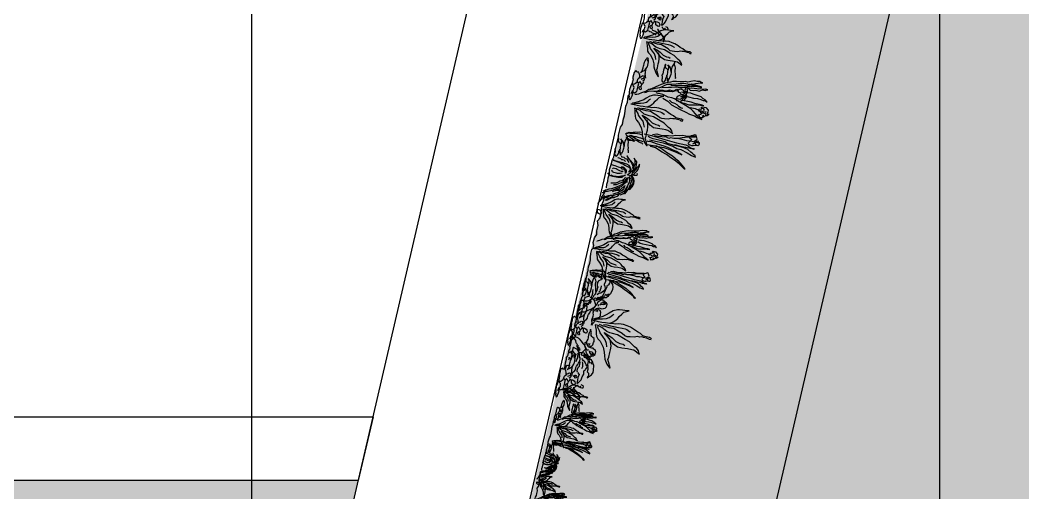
# Model space of a CAD drawing. Header units: metres. Extents: x 97 to 197, y 104 to 205.
# Drawn here: x 186.001 to 188.362, y 112.138 to 113.252 of the extents above; entities that cross this region are included whole.
import ezdxf

# ---------------------------------------------------------------- set-up
doc = ezdxf.new("R2010")
doc.units = ezdxf.units.M
doc.linetypes.add('ACAD_ISO10W100', pattern=[18, 12, -3, 0, -3])
for name, color, linetype in [('1-ALV_CORTE', 5, 'Continuous'), ('16-EIXOS', 253, 'ACAD_ISO10W100'), ('18-HATCH', 1, 'Continuous'), ('6-VEGETAÇÃO', 104, 'Continuous'), ('7-PISO_INF', 253, 'Continuous')]:
    doc.layers.add(name, color=color, linetype=linetype)

# ---------------------------------------------------------------- blocks, each defined once
blk = doc.blocks.new('A$C20B154FB')
at = {"layer": '6-VEGETAÇÃO', "color": 72}
for points in [[(994, 1061), (992, 1041), (999, 1023), (999, 999), (1002, 960), (1002, 935), (994, 911), (994, 880), (976, 841), (968, 790), (963, 751), (966, 720), (989, 678), (1005, 621), (1028, 559), (1023, 497), (1025, 445), (1025, 417), (1033, 391), (1036, 367)], [(1005, 1064), (1020, 1035), (1018, 991), (1018, 971), (1020, 947), (1041, 911), (1054, 865), (1069, 826), (1093, 766), (1098, 720), (1106, 670), (1098, 608), (1088, 569), (1085, 520), (1077, 492), (1075, 440), (1069, 391), (1067, 349), (1067, 303), (1067, 277), (1067, 251)], [(3504, 457), (3504, 560), (3504, 638), (3490, 768), (3476, 825), (3474, 880), (3452, 968), (3431, 1030), (3419, 1087), (3438, 1080), (3447, 1056), (3462, 1034), (3471, 1015), (3495, 968), (3502, 913), (3507, 837), (3507, 792), (3507, 742), (3507, 707), (3514, 681), (3523, 659), (3526, 593), (3528, 541), (3528, 500), (3531, 476), (3535, 453), (3540, 441), (3545, 429)], [(3564, 372), (3564, 470), (3559, 560), (3554, 650), (3550, 712), (3547, 807), (3545, 930), (3538, 968), (3523, 997), (3523, 1035), (3514, 1047), (3512, 1035), (3512, 978), (3514, 935), (3512, 890), (3512, 847), (3512, 807), (3509, 783)], [(3566, 954), (3557, 980), (3557, 1002), (3559, 1023), (3571, 1049), (3573, 1070), (3573, 1082), (3585, 1094), (3595, 1097), (3614, 1087), (3628, 1075), (3619, 1059), (3611, 1044), (3588, 1042), (3576, 1054)], [(3581, 1016), (3597, 1037), (3623, 1032), (3635, 1040), (3640, 1054), (3654, 1056), (3668, 1047), (3697, 1030), (3699, 1013), (3683, 992), (3676, 971), (3664, 956), (3647, 956), (3638, 968), (3633, 983), (3621, 983), (3611, 975), (3590, 964), (3569, 949)], [(3581, 479), (3600, 531), (3597, 588), (3602, 633), (3614, 683), (3621, 733), (3640, 771), (3645, 828), (3659, 859), (3659, 904), (3664, 942), (3671, 977), (3683, 1023), (3680, 1037)], [(3607, 1101), (3607, 1072), (3607, 1042), (3607, 1015), (3607, 975), (3600, 932), (3604, 866), (3602, 844), (3600, 823)], [(4068, 505), (4043, 574), (4010, 633), (3976, 754), (3956, 833), (3942, 886), (3936, 954), (3924, 994), (3913, 1055), (3929, 1013), (3947, 981), (3963, 961), (3992, 921), (4012, 887), (4023, 862), (4041, 811), (4066, 728), (4079, 690), (4091, 654), (4097, 615), (4095, 566), (4113, 494), (4113, 456), (4113, 431), (4115, 404)], [(3972, 1096), (3956, 1076), (3940, 1065), (3933, 1054), (3927, 1031), (3927, 1011), (3940, 1022), (3956, 1011), (3958, 998)], [(3956, 1049), (3972, 1067)], [(3960, 993), (3974, 1027), (3981, 1038), (3990, 1034), (4008, 1011), (4008, 993), (4030, 989), (4037, 991), (4039, 1009), (4046, 1027), (4066, 1018), (4075, 1027), (4075, 1072), (4046, 1108), (4023, 1110), (4003, 1103), (3996, 1112), (4001, 1123), (3990, 1126), (3976, 1114), (3972, 1105), (3981, 1094), (3992, 1085), (3996, 1061), (3994, 1045), (3994, 1034)], [(4030, 876), (4030, 941), (4019, 992), (4017, 1035), (4008, 1060)], [(4010, 1076), (4023, 1087)], [(4012, 1052), (4021, 1067)], [(4032, 1049), (4041, 1061), (4050, 1049), (4052, 1031)], [(4088, 1042), (4077, 952), (4061, 880), (4057, 856), (4064, 793), (4064, 770), (4068, 734), (4070, 712)], [(4091, 1042), (4095, 1006), (4091, 961), (4095, 923), (4097, 871), (4097, 829), (4095, 782), (4093, 759), (4106, 779), (4133, 795), (4162, 802), (4176, 788), (4189, 790), (4210, 797), (4234, 790), (4246, 786), (4255, 788), (4266, 782), (4261, 757), (4243, 757), (4232, 757), (4221, 764), (4219, 777), (4207, 795), (4214, 757), (4219, 746), (4228, 737), (4234, 707), (4223, 683), (4212, 672), (4198, 674), (4187, 685), (4187, 703), (4178, 712), (4169, 719), (4169, 732), (4169, 746), (4169, 752), (4162, 725), (4149, 705), (4136, 692), (4127, 678), (4095, 672), (4070, 683)], [(4176, 740), (4158, 787), (4158, 823), (4158, 890), (4162, 939), (4162, 984), (4156, 1016), (4160, 1045), (4144, 1072), (4169, 1040), (4178, 1009), (4194, 984), (4198, 953), (4203, 912), (4207, 874), (4210, 843), (4205, 796), (4203, 773), (4203, 764), (4205, 753), (4210, 749)], [(4261, 797), (4248, 826), (4255, 869), (4261, 887), (4261, 907), (4261, 939), (4275, 959), (4286, 979), (4288, 1015), (4302, 1035), (4304, 1044), (4304, 1019), (4295, 990), (4295, 952), (4284, 921), (4284, 903), (4279, 871), (4275, 840), (4263, 806), (4261, 786)], [(781, 954), (816, 935), (841, 907), (855, 874), (879, 839), (904, 798), (923, 735), (959, 625), (961, 557), (961, 524), (967, 480), (1005, 406), (1019, 354), (1019, 315), (997, 326), (956, 340), (909, 354), (879, 365), (852, 387), (827, 425), (761, 480), (701, 507), (654, 521), (616, 537), (558, 578), (520, 620), (520, 628), (594, 589), (622, 576), (652, 581), (715, 578), (748, 581), (797, 576), (824, 567), (876, 548), (890, 535)], [(777, 958), (811, 874), (811, 847), (811, 789), (805, 718), (802, 661), (827, 600), (866, 554), (901, 515), (948, 452), (926, 518), (904, 565), (868, 625), (857, 680), (857, 721), (846, 746)], [(3236, 982), (3260, 949), (3281, 913), (3298, 875), (3322, 830), (3338, 780), (3369, 714), (3386, 654), (3419, 557), (3424, 524), (3426, 500), (3438, 481), (3447, 562), (3424, 650), (3400, 707), (3369, 792), (3326, 875), (3279, 939), (3246, 982), (3231, 985)], [(3438, 443), (3443, 493), (3443, 562), (3447, 659), (3447, 702), (3426, 840), (3409, 909), (3436, 833), (3443, 776), (3459, 711), (3466, 662), (3471, 614), (3474, 557), (3483, 486), (3481, 446), (3481, 434)], [(3671, 1023), (3654, 951), (3638, 901), (3623, 861), (3604, 818), (3592, 761), (3592, 716), (3578, 697), (3585, 664), (3578, 605), (3573, 557), (3569, 510)], [(4304, 779), (4315, 804), (4329, 824), (4333, 849), (4347, 874), (4356, 903), (4369, 927), (4369, 952), (4376, 963), (4378, 936), (4385, 923), (4376, 885), (4376, 851), (4358, 808), (4349, 793), (4342, 768), (4342, 746), (4333, 716), (4324, 672), (4317, 627), (4304, 580), (4290, 553), (4279, 523), (4261, 490), (4232, 443), (4210, 409), (4189, 384), (4151, 333), (4136, 301), (4100, 270), (4091, 254), (4073, 220), (4048, 187), (4037, 164), (4032, 149), (4030, 142)], [(4299, 826), (4308, 862), (4313, 887), (4315, 943), (4317, 961), (4320, 934), (4322, 887), (4324, 865), (4317, 833), (4317, 822)], [(1673, 333), (1673, 412), (1673, 472), (1662, 573), (1651, 617), (1650, 659), (1633, 726), (1617, 774), (1608, 818), (1622, 812), (1630, 794), (1640, 777), (1648, 763), (1666, 726), (1672, 684), (1675, 626), (1675, 591), (1675, 553), (1675, 525), (1681, 505), (1688, 489), (1690, 438), (1692, 397), (1692, 366), (1693, 348), (1697, 330), (1701, 321), (1704, 312)], [(1719, 324), (1719, 399), (1715, 469), (1712, 538), (1708, 586), (1706, 659), (1704, 754), (1699, 783), (1688, 805), (1688, 834), (1681, 843), (1679, 834), (1679, 790), (1681, 757), (1679, 723), (1679, 690), (1679, 659), (1677, 640)], [(1721, 772), (1714, 792), (1714, 808), (1715, 825), (1725, 845), (1726, 861), (1726, 871), (1736, 880), (1743, 881), (1757, 874), (1768, 865), (1761, 852), (1756, 841), (1737, 839), (1728, 849)], [(1732, 819), (1745, 836), (1765, 832), (1774, 838), (1778, 849), (1789, 850), (1799, 843), (1821, 830), (1823, 818), (1810, 801), (1805, 785), (1796, 774), (1783, 774), (1776, 783), (1772, 794), (1763, 794), (1756, 788), (1739, 779), (1723, 768)], [(1732, 350), (1746, 390), (1745, 434), (1748, 469), (1757, 507), (1763, 545), (1778, 575), (1781, 618), (1792, 642), (1792, 677), (1796, 706), (1801, 734), (1810, 768), (1809, 779)], [(1752, 828), (1752, 807), (1752, 783), (1752, 763), (1752, 732), (1746, 699), (1750, 648), (1748, 631), (1746, 615)], [(2107, 370), (2088, 424), (2062, 468), (2036, 562), (2021, 622), (2010, 663), (2005, 715), (1996, 746), (1988, 793), (2000, 761), (2014, 736), (2026, 721), (2048, 690), (2064, 664), (2072, 645), (2086, 605), (2105, 541), (2116, 512), (2124, 484), (2129, 455), (2128, 417), (2142, 362), (2142, 332), (2142, 313), (2143, 293)], [(2033, 881), (2021, 866), (2009, 857), (2003, 849), (1998, 831), (1998, 816), (2009, 824), (2021, 816), (2022, 805)], [(2021, 845), (2033, 859)], [(2024, 802), (2034, 828), (2040, 837), (2047, 833), (2060, 816), (2060, 802), (2078, 799), (2083, 800), (2085, 814), (2090, 828), (2105, 821), (2112, 828), (2112, 862), (2090, 890), (2072, 892), (2057, 887), (2052, 894), (2055, 902), (2047, 904), (2036, 895), (2033, 888), (2040, 880), (2048, 873), (2052, 854), (2050, 842), (2050, 833)], [(2078, 655), (2078, 705), (2069, 745), (2067, 778), (2060, 797)], [(2062, 866), (2072, 875)], [(2064, 847), (2071, 859)], [(2079, 845), (2086, 854), (2093, 845), (2095, 831)], [(2123, 783), (2114, 714), (2102, 659), (2098, 640), (2104, 591), (2104, 574), (2107, 547), (2109, 529)], [(2124, 783), (2128, 755), (2124, 721), (2128, 692), (2129, 652), (2129, 619), (2128, 583), (2126, 566), (2136, 581), (2157, 593), (2180, 598), (2190, 588), (2200, 590), (2216, 595), (2235, 590), (2243, 586), (2250, 588), (2259, 583), (2256, 564), (2242, 564), (2233, 564), (2224, 569), (2223, 579), (2214, 593), (2219, 564), (2223, 555), (2230, 548), (2235, 526), (2226, 507), (2218, 498), (2207, 500), (2199, 509), (2199, 522), (2192, 529), (2185, 534), (2185, 545), (2185, 555), (2185, 560), (2180, 540), (2169, 524), (2159, 514), (2152, 503), (2128, 498), (2109, 507)], [(2190, 607), (2176, 643), (2176, 671), (2176, 723), (2180, 761), (2180, 795), (2174, 819), (2178, 842), (2166, 862), (2185, 838), (2192, 814), (2204, 795), (2207, 771), (2211, 740), (2214, 711), (2216, 686), (2212, 650), (2211, 633), (2211, 626), (2212, 617), (2216, 614)], [(2256, 595), (2245, 617), (2250, 650), (2256, 664), (2256, 679), (2256, 704), (2266, 719), (2275, 735), (2276, 762), (2287, 778), (2288, 785), (2288, 766), (2281, 743), (2281, 714), (2273, 690), (2273, 676), (2269, 652), (2266, 628), (2257, 602), (2256, 586)], [(3835, 821), (3832, 803), (3839, 788), (3839, 767), (3841, 734), (3841, 711), (3835, 691), (3835, 664), (3819, 631), (3812, 586), (3808, 552), (3810, 525), (3830, 489), (3844, 440), (3864, 386), (3859, 332), (3862, 287), (3862, 263), (3868, 240), (3871, 220)], [(3844, 824), (3857, 799), (3855, 761), (3855, 743), (3857, 723), (3875, 691), (3886, 651), (3900, 617), (3920, 566), (3924, 525), (3931, 482), (3924, 429), (3915, 395), (3913, 352), (3907, 328), (3904, 283), (3900, 240), (3898, 204), (3898, 164), (3898, 141), (3898, 119)], [(4061, 595), (4041, 624), (4037, 665), (4026, 698), (4012, 723), (3996, 761), (4001, 784)], [(4079, 734), (4097, 752), (4115, 759), (4138, 770), (4151, 782), (4162, 788), (4171, 788)], [(4102, 676), (4102, 703), (4104, 723), (4118, 737), (4136, 752), (4149, 766), (4165, 777), (4169, 784)], [(4317, 802), (4315, 750), (4311, 721), (4304, 701), (4299, 685), (4290, 656), (4279, 629), (4263, 577), (4250, 519), (4230, 488), (4207, 461), (4187, 431), (4165, 382), (4149, 353), (4142, 328), (4138, 317)], [(4203, 721), (4201, 739), (4192, 755), (4187, 761), (4185, 773), (4185, 782)], [(4196, 461), (4221, 541), (4232, 580), (4248, 640), (4252, 690), (4259, 719), (4270, 743), (4275, 768), (4286, 788), (4293, 804), (4297, 813), (4297, 824)], [(4252, 568), (4263, 618), (4268, 649), (4275, 678), (4281, 712), (4288, 737), (4297, 766), (4297, 779), (4299, 786)], [(1046, 417), (1051, 461), (1051, 510), (1051, 554), (1054, 616), (1054, 663), (1054, 704), (1051, 727), (1036, 766), (1031, 774)], [(1085, 497), (1108, 533), (1126, 551), (1165, 582), (1194, 593), (1230, 619), (1261, 639), (1277, 668), (1292, 701), (1284, 647), (1282, 616), (1279, 577), (1274, 549), (1246, 499), (1204, 455), (1176, 424), (1147, 386), (1126, 349), (1100, 300), (1085, 272), (1069, 259)], [(1467, 737), (1485, 712), (1502, 684), (1514, 655), (1533, 620), (1545, 582), (1569, 531), (1582, 485), (1608, 410), (1611, 385), (1613, 366), (1622, 352), (1630, 414), (1611, 481), (1593, 525), (1569, 591), (1536, 655), (1500, 704), (1474, 737), (1463, 739)], [(1622, 322), (1626, 361), (1626, 414), (1630, 489), (1630, 522), (1613, 628), (1600, 681), (1620, 622), (1626, 578), (1639, 529), (1644, 491), (1648, 454), (1650, 410), (1657, 355), (1655, 324), (1655, 315)], [(1801, 768), (1789, 713), (1776, 675), (1765, 644), (1750, 611), (1741, 567), (1741, 533), (1730, 518), (1736, 492), (1730, 447), (1726, 410), (1723, 374)], [(2288, 581), (2297, 600), (2307, 616), (2311, 635), (2321, 654), (2328, 676), (2338, 695), (2338, 714), (2344, 723), (2345, 702), (2350, 692), (2344, 662), (2344, 636), (2330, 603), (2323, 591), (2318, 572), (2318, 555), (2311, 533), (2304, 498), (2299, 464), (2288, 427), (2278, 407), (2269, 384), (2256, 358), (2233, 322), (2216, 296), (2200, 277), (2171, 238), (2159, 213), (2131, 189), (2124, 177), (2110, 151), (2091, 125), (2083, 108), (2079, 96), (2078, 91)], [(2285, 617), (2292, 645), (2295, 664), (2297, 707), (2299, 721), (2300, 700), (2302, 664), (2304, 647), (2299, 622), (2299, 614)], [(3649, 728), (3680, 711), (3702, 688), (3714, 659), (3735, 628), (3756, 593), (3773, 538), (3804, 443), (3806, 384), (3806, 355), (3811, 317), (3844, 253), (3856, 208), (3856, 175), (3837, 184), (3801, 196), (3761, 208), (3735, 218), (3711, 237), (3690, 270), (3633, 317), (3581, 341), (3540, 353), (3507, 367), (3457, 403), (3424, 438), (3424, 446), (3488, 412), (3512, 400), (3538, 405), (3592, 403), (3621, 405), (3664, 400), (3687, 393), (3733, 377), (3744, 365)], [(3646, 732), (3676, 659), (3676, 635), (3676, 586), (3671, 524), (3668, 474), (3690, 422), (3723, 381), (3754, 348), (3794, 294), (3775, 351), (3756, 391), (3725, 443), (3716, 491), (3716, 526), (3706, 548)], [(4084, 256), (4093, 277), (4106, 290), (4122, 319), (4127, 371), (4138, 409), (4156, 438), (4162, 440), (4165, 479), (4165, 508), (4171, 539), (4189, 564), (4189, 593), (4189, 620), (4219, 654), (4207, 669), (4203, 665), (4189, 631), (4176, 606), (4171, 573), (4158, 526), (4153, 499), (4149, 463), (4133, 434), (4133, 411), (4131, 398)], [(4140, 721), (4142, 734), (4153, 750), (4158, 759), (4165, 768)], [(4533, 649), (4561, 583), (4561, 561), (4561, 515), (4556, 458), (4554, 412), (4574, 363), (4605, 326), (4633, 295), (4670, 245), (4653, 298), (4635, 335), (4607, 383), (4598, 427), (4598, 460), (4589, 479)], [(4708, 732), (4705, 716), (4712, 701), (4712, 682), (4714, 651), (4714, 631), (4708, 612), (4708, 587), (4693, 556), (4687, 515), (4683, 484), (4685, 459), (4703, 426), (4716, 380), (4734, 330), (4730, 281), (4732, 239), (4732, 216), (4739, 196), (4741, 177)], [(4716, 734), (4728, 711), (4726, 676), (4726, 660), (4728, 641), (4745, 612), (4755, 575), (4768, 544), (4786, 496), (4790, 459), (4797, 419), (4790, 370), (4782, 339), (4780, 299), (4774, 276), (4772, 235), (4768, 196), (4766, 162), (4766, 125), (4766, 104), (4766, 84)], [(778, 526), (816, 510), (860, 485), (893, 444), (931, 400), (956, 387), (992, 356), (1014, 354)], [(1785, 542), (1809, 529), (1825, 511), (1834, 489), (1851, 465), (1867, 438), (1880, 396), (1904, 322), (1905, 277), (1905, 255), (1909, 226), (1935, 176), (1944, 142), (1944, 116), (1929, 123), (1902, 133), (1871, 142), (1851, 149), (1832, 164), (1816, 189), (1772, 226), (1732, 244), (1701, 253), (1675, 264), (1637, 291), (1611, 319), (1611, 324), (1661, 299), (1679, 290), (1699, 293), (1741, 291), (1763, 293), (1796, 290), (1814, 284), (1849, 271), (1858, 262)], [(1782, 544), (1805, 489), (1805, 470), (1805, 432), (1801, 385), (1799, 346), (1816, 306), (1842, 275), (1865, 249), (1896, 207), (1882, 251), (1867, 282), (1843, 322), (1836, 359), (1836, 386), (1829, 403)], [(1927, 613), (1926, 600), (1931, 588), (1931, 572), (1933, 546), (1933, 529), (1927, 513), (1927, 493), (1915, 467), (1910, 432), (1907, 406), (1908, 386), (1924, 358), (1934, 320), (1950, 279), (1946, 237), (1948, 203), (1948, 184), (1953, 166), (1955, 151)], [(1934, 615), (1945, 596), (1943, 567), (1943, 553), (1945, 537), (1958, 513), (1967, 482), (1977, 456), (1993, 417), (1996, 386), (2002, 353), (1996, 311), (1990, 285), (1988, 253), (1983, 234), (1981, 199), (1977, 166), (1976, 139), (1976, 108), (1976, 90), (1976, 73)], [(2102, 439), (2086, 462), (2083, 493), (2074, 519), (2064, 538), (2052, 567), (2055, 585)], [(2116, 547), (2129, 560), (2143, 566), (2161, 574), (2171, 583), (2180, 588), (2186, 588)], [(2133, 502), (2133, 522), (2135, 538), (2145, 548), (2159, 560), (2169, 571), (2181, 579), (2185, 585)], [(2299, 598), (2297, 559), (2293, 536), (2288, 521), (2285, 509), (2278, 486), (2269, 465), (2257, 426), (2247, 381), (2231, 357), (2214, 336), (2199, 313), (2181, 276), (2169, 253), (2164, 234), (2161, 225)], [(2162, 536), (2164, 547), (2173, 559), (2176, 566), (2181, 572)], [(2211, 536), (2209, 550), (2202, 562), (2199, 567), (2197, 576), (2197, 583)], [(2205, 336), (2224, 398), (2233, 427), (2245, 474), (2249, 512), (2254, 534), (2262, 553), (2266, 572), (2275, 588), (2280, 600), (2283, 607), (2283, 616)], [(2249, 419), (2257, 457), (2261, 481), (2266, 503), (2271, 529), (2276, 548), (2283, 571), (2283, 581), (2285, 586)], [(2480, 570), (2478, 556), (2483, 544), (2483, 528), (2485, 502), (2485, 485), (2480, 469), (2480, 449), (2468, 423), (2463, 388), (2459, 362), (2461, 342), (2476, 314), (2487, 276), (2502, 235), (2499, 193), (2501, 159), (2501, 140), (2506, 122), (2507, 107)], [(2487, 571), (2497, 552), (2495, 523), (2495, 509), (2497, 494), (2511, 469), (2520, 438), (2530, 413), (2545, 373), (2549, 342), (2554, 309), (2549, 267), (2542, 242), (2540, 209), (2535, 190), (2533, 155), (2530, 122), (2528, 95), (2528, 64), (2528, 47), (2528, 29)], [(3880, 263), (3884, 301), (3884, 343), (3884, 381), (3886, 435), (3886, 476), (3886, 512), (3884, 532), (3871, 566), (3866, 572)], [(4559, 550), (4539, 544), (4523, 539), (4507, 533), (4491, 530), (4447, 528), (4431, 531), (4418, 532), (4449, 519), (4461, 517), (4470, 511), (4479, 500), (4491, 482), (4500, 470), (4483, 483), (4461, 486), (4437, 490), (4432, 485), (4414, 486), (4399, 488), (4381, 488), (4358, 490), (4341, 494), (4321, 500), (4303, 508), (4292, 512), (4306, 522), (4331, 518), (4329, 528), (4327, 530), (4346, 533), (4391, 537), (4410, 537), (4417, 531), (4424, 531)], [(4537, 646), (4565, 631), (4585, 609), (4596, 583), (4615, 554), (4635, 521), (4651, 471), (4679, 383), (4681, 328), (4681, 302), (4686, 267), (4716, 208), (4727, 166), (4727, 135), (4710, 144), (4677, 155), (4640, 166), (4615, 175), (4594, 192), (4574, 223), (4521, 267), (4473, 289), (4436, 300), (4405, 313), (4359, 346), (4328, 379), (4328, 385), (4387, 355), (4409, 344), (4433, 348), (4484, 346), (4510, 348), (4550, 344), (4572, 337), (4613, 322), (4624, 311)], [(4551, 547), (4529, 547), (4512, 555), (4505, 562), (4480, 573), (4449, 573), (4431, 579), (4407, 587), (4387, 592), (4373, 597), (4360, 603), (4346, 601)], [(460, 346), (435, 351), (403, 352), (392, 371), (370, 377), (355, 377), (342, 371), (334, 371), (329, 368), (340, 382), (357, 393), (378, 414), (413, 428), (443, 428), (501, 415), (523, 401), (544, 392), (564, 373), (572, 353), (582, 335), (594, 323), (600, 308), (615, 285), (628, 258), (628, 231), (622, 226), (603, 227), (598, 242), (602, 255), (589, 264), (581, 272), (582, 285), (573, 297), (565, 309), (565, 317), (556, 325), (537, 332), (498, 335), (477, 343), (458, 344), (447, 348)], [(513, 392), (534, 374), (537, 371), (539, 371)], [(605, 326), (598, 348), (609, 352), (618, 367), (624, 381), (645, 401), (682, 403), (703, 389), (711, 369), (718, 356), (718, 342), (718, 315), (724, 294), (727, 306), (737, 319), (741, 331), (761, 342), (791, 347), (808, 350), (821, 348), (842, 342), (854, 323), (862, 306), (874, 294), (896, 290), (912, 290), (936, 276), (951, 267), (911, 269), (899, 262), (871, 260), (849, 262), (833, 264), (815, 264), (794, 254), (778, 254), (762, 260), (739, 273), (727, 283), (724, 294), (728, 308)], [(635, 389), (648, 378), (656, 371), (664, 355), (663, 329), (669, 321), (673, 315)], [(1351, 326), (1358, 348), (1347, 352), (1338, 367), (1332, 381), (1311, 401), (1274, 403), (1253, 389), (1245, 369), (1238, 356), (1238, 342), (1238, 315), (1232, 294), (1229, 306), (1219, 319), (1215, 331), (1195, 342), (1165, 347), (1148, 350), (1135, 348), (1114, 342), (1102, 323), (1094, 306), (1082, 294), (1060, 290), (1044, 290), (1020, 276), (1005, 267), (1045, 269), (1057, 262), (1085, 260), (1107, 262), (1123, 264), (1141, 264), (1162, 254), (1178, 254), (1194, 260), (1217, 273), (1229, 283), (1232, 294), (1228, 308)], [(1082, 287), (1106, 344), (1116, 388), (1129, 437), (1150, 471), (1170, 489), (1196, 507), (1209, 518)], [(1321, 389), (1308, 378), (1300, 371), (1292, 355), (1293, 329), (1287, 321), (1283, 315)], [(1496, 346), (1521, 351), (1554, 352), (1564, 371), (1586, 377), (1601, 377), (1614, 371), (1622, 371), (1627, 368), (1617, 382), (1600, 393), (1578, 414), (1543, 428), (1513, 428), (1455, 415), (1433, 401), (1412, 392), (1392, 373), (1384, 353), (1374, 335), (1362, 323), (1357, 308), (1341, 285), (1328, 258), (1328, 231), (1334, 226), (1353, 227), (1358, 242), (1354, 255), (1367, 264), (1375, 272), (1374, 285), (1383, 297), (1391, 309), (1391, 317), (1400, 325), (1420, 332), (1458, 335), (1479, 343), (1498, 344), (1509, 348)], [(1443, 392), (1422, 374), (1420, 371), (1417, 371)], [(1962, 184), (1965, 213), (1965, 246), (1965, 275), (1967, 317), (1967, 348), (1967, 375), (1965, 391), (1955, 417), (1952, 422)], [(2119, 179), (2126, 194), (2136, 205), (2148, 227), (2152, 267), (2161, 296), (2174, 319), (2180, 320), (2181, 350), (2181, 372), (2186, 396), (2200, 415), (2200, 438), (2200, 458), (2223, 484), (2214, 496), (2211, 493), (2200, 467), (2190, 448), (2186, 422), (2176, 386), (2173, 365), (2169, 338), (2157, 315), (2157, 298), (2155, 288)], [(2337, 498), (2361, 485), (2378, 467), (2387, 445), (2403, 421), (2420, 394), (2432, 352), (2456, 279), (2458, 233), (2458, 211), (2462, 182), (2487, 133), (2496, 98), (2496, 72), (2482, 80), (2454, 89), (2423, 98), (2403, 105), (2385, 120), (2368, 145), (2325, 182), (2284, 200), (2253, 209), (2228, 220), (2189, 248), (2164, 275), (2164, 280), (2213, 255), (2231, 246), (2251, 249), (2293, 248), (2315, 249), (2348, 246), (2367, 240), (2401, 228), (2410, 218)], [(2335, 501), (2357, 445), (2357, 427), (2357, 388), (2354, 341), (2352, 302), (2368, 262), (2394, 231), (2418, 206), (2449, 164), (2434, 207), (2420, 238), (2396, 279), (2389, 315), (2389, 343), (2381, 359)], [(2818, 350), (2861, 376), (2886, 385), (2906, 387), (2943, 385), (2969, 372), (2987, 358), (3002, 344), (3002, 335), (3003, 335), (3022, 354), (3030, 363), (3056, 381), (3075, 391), (3098, 400), (3117, 403), (3143, 408), (3169, 403), (3142, 396), (3115, 378), (3091, 369), (3051, 350), (3038, 344), (3037, 342), (3062, 350), (3079, 358), (3127, 369), (3153, 369), (3190, 361), (3204, 344), (3215, 332), (3229, 320), (3203, 332), (3179, 340), (3150, 344), (3134, 346), (3124, 339), (3109, 343), (3085, 342), (3072, 338), (3056, 328), (3048, 324), (3048, 319), (3071, 313), (3086, 308), (3104, 295), (3123, 276), (3131, 244), (3132, 227), (3136, 188), (3138, 151), (3139, 118), (3139, 89), (3143, 68), (3143, 60), (3132, 139), (3123, 174), (3120, 201), (3113, 222), (3105, 259), (3098, 276), (3085, 297), (3068, 302), (3041, 291), (3036, 286)], [(3012, 361), (3021, 398), (3031, 407), (3043, 400)], [(3913, 332), (3933, 364), (3949, 379), (3983, 406), (4008, 415), (4039, 438), (4066, 456), (4079, 480), (4093, 509), (4086, 462), (4084, 435), (4082, 402), (4077, 377), (4052, 334), (4017, 296), (3992, 269), (3967, 236), (3949, 204), (3927, 162), (3913, 137), (3900, 126)], [(4433, 484), (4450, 474), (4451, 456), (4462, 446), (4476, 446), (4491, 445), (4502, 440), (4478, 434), (4459, 433), (4422, 429), (4372, 431), (4352, 426), (4333, 434), (4314, 438), (4299, 436), (4281, 441), (4271, 452), (4269, 469), (4280, 475), (4301, 484), (4322, 484), (4336, 484), (4355, 491), (4367, 489)], [(4749, 216), (4753, 252), (4753, 291), (4753, 326), (4755, 376), (4755, 413), (4755, 446), (4753, 465), (4741, 496), (4737, 502)], [(4780, 281), (4799, 310), (4813, 324), (4844, 349), (4867, 357), (4896, 378), (4921, 394), (4933, 417), (4946, 444), (4940, 401), (4938, 376), (4936, 345), (4931, 322), (4909, 283), (4875, 247), (4853, 223), (4830, 191), (4813, 162), (4793, 123), (4780, 100), (4768, 90)], [(56, 339), (74, 333), (89, 320), (97, 305), (117, 283), (131, 264), (146, 240), (166, 229), (162, 221), (120, 268), (87, 306), (64, 320), (44, 328), (27, 328), (23, 328)], [(91, 267), (127, 231), (127, 212), (136, 192), (136, 162), (147, 159), (140, 150)], [(226, 309), (221, 334), (203, 346), (186, 345), (184, 331), (185, 314), (204, 310), (188, 302), (188, 292), (201, 277), (209, 274), (213, 273)], [(368, 231), (347, 260), (305, 252), (273, 254), (249, 255), (234, 255), (232, 262), (238, 272), (259, 285), (284, 298), (326, 305), (367, 317), (399, 310), (412, 310), (420, 323), (430, 325), (447, 331), (468, 335), (479, 329), (489, 319), (522, 294), (535, 268), (547, 256), (556, 250)], [(430, 275), (458, 280), (483, 276), (500, 273), (515, 264)], [(518, 364), (535, 353), (543, 351), (550, 347)], [(558, 350), (567, 330), (579, 339), (594, 323)], [(568, 317), (589, 319), (593, 318)], [(571, 306), (589, 305), (592, 305)], [(581, 290), (602, 290), (605, 289)], [(584, 275), (605, 273), (613, 267), (621, 258)], [(601, 318), (609, 313), (614, 304)], [(606, 322), (618, 310), (627, 298), (649, 279), (665, 279), (688, 275), (702, 259), (726, 246), (748, 245), (768, 242), (773, 247), (773, 255), (773, 259)], [(684, 264), (647, 243), (628, 230), (624, 216), (621, 203), (630, 192), (642, 183), (653, 187), (664, 201)], [(641, 383), (637, 371), (632, 365), (625, 362), (624, 360)], [(628, 340), (631, 353), (639, 360), (652, 362), (652, 372), (651, 381)], [(644, 349), (644, 335), (649, 332), (653, 323), (655, 319)], [(673, 298), (694, 298)], [(686, 154), (710, 146), (719, 149), (727, 133), (735, 129), (765, 119), (777, 100), (779, 87), (798, 73), (821, 54), (837, 54), (849, 57), (852, 63), (828, 80), (814, 99), (808, 120), (806, 138), (797, 154), (776, 182), (747, 220), (730, 241), (718, 252), (694, 266), (684, 266), (678, 262)], [(740, 293), (751, 301), (760, 301), (768, 306)], [(741, 276), (757, 279), (758, 284), (766, 288)], [(1270, 154), (1246, 146), (1237, 149), (1229, 133), (1221, 129), (1191, 119), (1179, 100), (1177, 87), (1158, 73), (1135, 54), (1119, 54), (1107, 57), (1104, 63), (1128, 80), (1143, 99), (1148, 120), (1150, 138), (1160, 154), (1181, 182), (1209, 220), (1227, 241), (1238, 252), (1262, 266), (1273, 266), (1278, 262)], [(1350, 322), (1338, 310), (1329, 298), (1307, 279), (1291, 279), (1269, 275), (1254, 259), (1230, 246), (1208, 245), (1188, 242), (1183, 247), (1183, 255), (1183, 259)], [(1216, 293), (1206, 301), (1196, 301), (1188, 306)], [(1215, 276), (1199, 279), (1198, 284), (1190, 288)], [(1283, 298), (1262, 298)], [(1273, 264), (1309, 243), (1328, 230), (1332, 216), (1336, 203), (1326, 192), (1315, 183), (1303, 187), (1292, 201)], [(1313, 349), (1313, 335), (1307, 332), (1303, 323), (1301, 319)], [(1328, 340), (1325, 353), (1317, 360), (1304, 362), (1304, 372), (1306, 381)], [(1315, 383), (1319, 371), (1324, 365), (1331, 362), (1332, 360)], [(1372, 275), (1351, 273), (1343, 267), (1336, 258)], [(1355, 318), (1347, 313), (1342, 304)], [(1375, 290), (1354, 290), (1351, 289)], [(1399, 350), (1389, 330), (1378, 339), (1362, 323)], [(1388, 317), (1367, 319), (1363, 318)], [(1385, 306), (1367, 305), (1364, 305)], [(1588, 231), (1609, 260), (1651, 252), (1684, 254), (1707, 255), (1722, 255), (1724, 262), (1718, 272), (1697, 285), (1672, 298), (1630, 305), (1589, 317), (1557, 310), (1544, 310), (1536, 323), (1526, 325), (1509, 331), (1488, 335), (1477, 329), (1467, 319), (1434, 294), (1421, 268), (1409, 256), (1400, 250)], [(1438, 364), (1421, 353), (1413, 351), (1406, 347)], [(1526, 275), (1498, 280), (1473, 276), (1456, 273), (1441, 264)], [(1616, 279), (1623, 266), (1624, 253), (1628, 231), (1635, 215), (1635, 187), (1642, 167), (1646, 153), (1656, 139), (1659, 125), (1661, 106), (1671, 98), (1672, 92)], [(1640, 277), (1641, 259), (1641, 257), (1643, 235), (1645, 222), (1651, 202), (1656, 185), (1660, 172), (1665, 154), (1667, 139), (1674, 135), (1674, 151), (1670, 178), (1674, 197), (1673, 213), (1671, 229), (1671, 243), (1671, 254), (1671, 262), (1671, 265)], [(1988, 237), (2003, 261), (2015, 273), (2041, 294), (2060, 301), (2085, 318), (2105, 332), (2116, 351), (2126, 373), (2121, 337), (2119, 317), (2117, 291), (2114, 272), (2095, 239), (2067, 209), (2048, 189), (2029, 163), (2015, 139), (1998, 106), (1988, 87), (1977, 78)], [(2514, 140), (2518, 169), (2518, 202), (2518, 231), (2520, 273), (2520, 304), (2520, 331), (2518, 347), (2507, 373), (2504, 378)], [(2540, 193), (2556, 217), (2568, 230), (2594, 250), (2613, 257), (2637, 274), (2658, 288), (2668, 307), (2678, 330), (2673, 293), (2672, 273), (2670, 247), (2666, 228), (2647, 195), (2620, 166), (2601, 145), (2582, 119), (2568, 95), (2551, 62), (2540, 43), (2530, 34)], [(2970, 298), (2959, 314), (2929, 325), (2910, 325), (2859, 314), (2823, 302), (2795, 298), (2769, 274), (2742, 242), (2720, 210), (2708, 180), (2695, 151), (2688, 125), (2680, 101), (2657, 68), (2652, 48), (2644, 40), (2639, 31), (2638, 26)], [(2724, 26), (2742, 44), (2748, 64), (2769, 94), (2782, 128), (2804, 161), (2822, 191), (2842, 216), (2868, 248), (2889, 260), (2905, 267), (2938, 278), (2958, 286), (2965, 287), (2947, 293), (2927, 293), (2913, 287), (2887, 275), (2860, 257), (2836, 242), (2811, 206), (2793, 184), (2777, 161), (2757, 132), (2732, 80), (2718, 48), (2703, 31), (2699, 19)], [(2717, 161), (2733, 187), (2748, 212), (2767, 230), (2778, 250), (2796, 265), (2816, 280), (2852, 283), (2861, 290)], [(2978, 306), (2958, 336), (2944, 343), (2921, 348), (2889, 346), (2872, 342), (2853, 340), (2834, 338), (2797, 321), (2752, 299), (2735, 265), (2721, 252), (2729, 252), (2735, 261), (2747, 276), (2759, 298), (2774, 304), (2808, 313), (2829, 316), (2844, 320), (2848, 321)], [(2849, 274), (2829, 265), (2815, 250), (2793, 237), (2781, 229), (2776, 221), (2772, 199), (2763, 178), (2754, 159), (2748, 146), (2743, 144)], [(2992, 329), (2972, 350), (2946, 368), (2931, 374), (2902, 373), (2875, 362), (2833, 351), (2818, 346), (2814, 347)], [(2852, 97), (2859, 135), (2865, 159), (2880, 185), (2902, 208), (2912, 231), (2927, 245), (2944, 260), (2958, 264), (2963, 264)], [(2902, 302), (2920, 298), (2929, 291), (2932, 290)], [(2999, 297), (2995, 317), (3007, 328), (3023, 338), (3041, 339), (3049, 344)], [(3000, 279), (3025, 306), (3038, 313), (3056, 314), (3059, 314)], [(3015, 255), (3034, 264), (3048, 259), (3060, 252), (3074, 225), (3081, 204), (3081, 185), (3078, 185), (3075, 214), (3053, 242), (3032, 256), (3021, 253), (3011, 253), (3029, 252), (3047, 240), (3055, 225), (3057, 200), (3066, 178), (3071, 147), (3077, 102), (3077, 82), (3079, 57), (3082, 53)], [(3126, 339), (3143, 333), (3158, 320), (3166, 305), (3187, 283), (3200, 264), (3215, 240), (3236, 229), (3232, 221), (3190, 268), (3157, 306), (3134, 320), (3113, 328), (3097, 328), (3093, 328)], [(3161, 267), (3196, 231), (3196, 212), (3206, 192), (3206, 162), (3217, 159), (3210, 150)], [(3429, 387), (3439, 370), (3441, 353), (3445, 324), (3455, 304), (3455, 267), (3464, 241), (3469, 222), (3482, 205), (3485, 186), (3488, 162), (3501, 151), (3502, 144)], [(3439, 262), (3441, 241), (3437, 217), (3438, 205), (3444, 189), (3449, 179), (3459, 169), (3467, 161), (3475, 161), (3464, 172), (3458, 184), (3451, 201), (3449, 217), (3447, 239), (3444, 262), (3438, 268), (3437, 261)], [(3461, 384), (3462, 361), (3462, 358), (3465, 330), (3468, 312), (3475, 287), (3482, 264), (3487, 248), (3494, 224), (3497, 205), (3505, 199), (3505, 221), (3500, 255), (3505, 280), (3504, 301), (3501, 321), (3501, 340), (3501, 354), (3501, 364), (3501, 368)], [(3543, 344), (3545, 320), (3545, 291), (3540, 257), (3537, 235), (3527, 212), (3527, 197), (3524, 174), (3520, 164), (3512, 146), (3510, 139), (3525, 155), (3530, 166), (3540, 181), (3544, 209), (3553, 229), (3563, 255), (3563, 281), (3575, 314), (3575, 331)], [(3647, 358), (3680, 343), (3718, 322), (3747, 286), (3780, 248), (3801, 237), (3832, 210), (3851, 208)], [(3911, 150), (3931, 200), (3940, 238), (3951, 281), (3969, 310), (3987, 325), (4010, 341), (4021, 350)], [(4534, 304), (4565, 291), (4600, 271), (4626, 238), (4657, 203), (4677, 192), (4705, 168), (4723, 166)], [(4778, 113), (4797, 158), (4805, 194), (4815, 233), (4832, 260), (4848, 274), (4869, 289), (4880, 297)], [(90, 218), (103, 197), (103, 180), (103, 167), (112, 152), (113, 131), (116, 116), (117, 113)], [(193, 137), (166, 147), (161, 143), (153, 134), (173, 122), (184, 118), (194, 126), (201, 134), (210, 144), (230, 144), (237, 150), (248, 156), (270, 161)], [(209, 230), (202, 218), (207, 203), (220, 186), (248, 178), (258, 170), (260, 192), (254, 215), (242, 226), (227, 234), (221, 233), (204, 229), (205, 213)], [(231, 143), (231, 135), (245, 126), (252, 118), (258, 109), (239, 105), (238, 100), (239, 95)], [(276, 144), (287, 159), (298, 163), (309, 160), (315, 145)], [(297, 210), (295, 225), (301, 234), (311, 236), (323, 229), (325, 217), (325, 213), (320, 209), (312, 204), (298, 206), (293, 209), (299, 217), (296, 217)], [(293, 118), (302, 131), (306, 143), (309, 151), (330, 151), (336, 148), (344, 145)], [(301, 96), (320, 107), (330, 118), (340, 128), (341, 132)], [(308, 190), (324, 204), (312, 214), (307, 206), (306, 197), (315, 186)], [(316, 173), (336, 167), (352, 162), (369, 157), (384, 153), (428, 151), (445, 154), (457, 156), (427, 142), (415, 140), (406, 134), (397, 123), (384, 105), (375, 93), (392, 106), (415, 110), (438, 113), (444, 109), (462, 110), (476, 111), (494, 111), (518, 113), (534, 118), (555, 123), (572, 131), (584, 135), (569, 145), (544, 141), (547, 151), (549, 153), (530, 157), (484, 160), (465, 160), (458, 154), (452, 154)], [(324, 170), (347, 170), (363, 179), (370, 186), (396, 197), (426, 197), (444, 202), (468, 211), (489, 215), (503, 220), (515, 226), (529, 225)], [(373, 232), (384, 225), (397, 222), (411, 222), (422, 222), (443, 227), (454, 237), (479, 236), (499, 236), (520, 225), (543, 226), (560, 220), (571, 212), (599, 204), (610, 198), (610, 190), (623, 194), (638, 183), (656, 165), (662, 145), (667, 127), (671, 109), (671, 102), (659, 102), (632, 105), (617, 113), (602, 133), (595, 155), (588, 160), (566, 155), (543, 154), (528, 160)], [(501, 184), (528, 184), (552, 191), (582, 187), (593, 187), (603, 184), (612, 174)], [(643, 180), (660, 179), (669, 188), (682, 189)], [(653, 176), (669, 171), (680, 179), (690, 179)], [(669, 171), (690, 158), (705, 168), (709, 167)], [(879, 137), (852, 147), (846, 143), (838, 134), (859, 122), (870, 118), (880, 126), (887, 134), (896, 144), (916, 144), (922, 150), (934, 156), (956, 161)], [(894, 230), (888, 218), (892, 203), (906, 186), (934, 178), (944, 170), (946, 192), (939, 215), (928, 226), (912, 234), (907, 233), (890, 229), (891, 213)], [(917, 143), (917, 135), (930, 126), (938, 118), (944, 109), (925, 105), (923, 100), (925, 95)], [(962, 144), (973, 159), (984, 163), (995, 160), (1001, 145)], [(978, 118), (987, 131), (992, 143), (995, 151), (1015, 151), (1022, 148), (1030, 145)], [(986, 96), (1005, 107), (1015, 118), (1025, 128), (1026, 132)], [(1002, 173), (1022, 167), (1038, 162), (1054, 157), (1070, 153), (1114, 151), (1130, 154), (1143, 156), (1113, 142), (1100, 140), (1091, 134), (1082, 123), (1070, 105), (1061, 93), (1078, 106), (1100, 110), (1124, 113), (1129, 109), (1147, 110), (1162, 111), (1180, 111), (1203, 113), (1220, 118), (1240, 123), (1258, 131), (1269, 135), (1255, 145), (1230, 141), (1232, 151), (1235, 153), (1216, 157), (1170, 160), (1151, 160), (1144, 154), (1137, 154)], [(1010, 170), (1032, 170), (1049, 179), (1056, 186), (1081, 197), (1112, 197), (1130, 202), (1154, 211), (1175, 215), (1188, 220), (1201, 226), (1215, 225)], [(1287, 171), (1266, 158), (1252, 168), (1248, 167)], [(1303, 176), (1287, 171), (1276, 179), (1266, 179)], [(1313, 180), (1296, 179), (1287, 188), (1274, 189)], [(1583, 232), (1572, 225), (1559, 222), (1545, 222), (1534, 222), (1513, 227), (1502, 237), (1477, 236), (1457, 236), (1437, 225), (1413, 226), (1396, 220), (1385, 212), (1357, 204), (1346, 198), (1346, 190), (1333, 194), (1318, 183), (1300, 165), (1294, 145), (1289, 127), (1285, 109), (1285, 102), (1297, 102), (1324, 105), (1339, 113), (1354, 133), (1361, 155), (1368, 160), (1391, 155), (1413, 154), (1428, 160)], [(1455, 184), (1428, 184), (1405, 191), (1374, 187), (1363, 187), (1353, 184), (1345, 174)], [(1640, 173), (1620, 167), (1604, 162), (1587, 157), (1572, 153), (1528, 151), (1511, 154), (1499, 156), (1529, 142), (1541, 140), (1550, 134), (1559, 123), (1572, 105), (1581, 93), (1564, 106), (1541, 110), (1518, 113), (1512, 109), (1494, 110), (1480, 111), (1462, 111), (1439, 113), (1422, 118), (1402, 123), (1384, 131), (1372, 135), (1387, 145), (1412, 141), (1409, 151), (1407, 153), (1426, 157), (1472, 160), (1491, 160), (1498, 154), (1505, 154)], [(1632, 170), (1609, 170), (1593, 179), (1586, 186), (1561, 197), (1530, 197), (1512, 202), (1488, 211), (1467, 215), (1453, 220), (1441, 226), (1427, 225)], [(1623, 183), (1624, 167), (1621, 148), (1622, 139), (1627, 127), (1631, 120), (1639, 112), (1644, 105), (1651, 105), (1642, 114), (1638, 123), (1632, 136), (1631, 148), (1629, 166), (1627, 183), (1622, 188), (1621, 182)], [(1703, 246), (1705, 227), (1705, 205), (1700, 179), (1698, 163), (1691, 145), (1691, 133), (1688, 115), (1685, 107), (1679, 94), (1677, 89), (1689, 101), (1693, 110), (1700, 121), (1704, 143), (1710, 158), (1718, 178), (1718, 198), (1728, 223), (1728, 236)], [(1783, 257), (1809, 246), (1838, 229), (1860, 202), (1885, 173), (1902, 164), (1926, 143), (1940, 142)], [(1986, 97), (2002, 135), (2009, 165), (2017, 197), (2031, 220), (2045, 232), (2062, 244), (2071, 251)], [(2336, 213), (2361, 202), (2390, 186), (2412, 158), (2438, 129), (2454, 120), (2478, 100), (2493, 98)], [(2539, 53), (2554, 91), (2561, 121), (2570, 154), (2583, 176), (2597, 188), (2615, 200), (2623, 207)], [(2697, 177), (2682, 159), (2661, 133), (2646, 112), (2627, 84), (2623, 83), (2618, 82), (2619, 91), (2627, 105), (2652, 133), (2668, 158), (2676, 180), (2686, 196), (2701, 216), (2716, 231), (2737, 237)], [(2778, 165), (2773, 177), (2778, 187), (2791, 204), (2800, 218), (2807, 221), (2811, 227)], [(2919, 255), (2895, 249), (2880, 227), (2865, 206), (2841, 169), (2833, 143), (2829, 135)], [(2987, 253), (2966, 231), (2951, 218), (2942, 195), (2939, 169), (2935, 147), (2935, 128), (2934, 105), (2938, 76), (2942, 56), (2955, 45), (2965, 29)], [(2949, 75), (2942, 109), (2950, 144), (2950, 172), (2962, 191), (2970, 214), (2976, 227), (2978, 240), (2989, 253), (2992, 259)], [(3003, 211), (2996, 187), (2987, 154), (2987, 140), (2987, 123), (2987, 105), (2992, 86), (3002, 76), (3014, 80)], [(3027, 219), (3025, 197), (3029, 176), (3032, 158), (3037, 138), (3041, 124), (3041, 102), (3040, 83), (3030, 79)], [(3160, 218), (3173, 197), (3173, 180), (3173, 167), (3181, 152), (3183, 131), (3185, 116), (3187, 113)], [(3492, 173), (3472, 167), (3456, 162), (3440, 157), (3424, 153), (3380, 151), (3364, 154), (3351, 156), (3381, 142), (3394, 140), (3403, 134), (3412, 123), (3424, 105), (3433, 93), (3416, 106), (3394, 110), (3370, 113), (3365, 109), (3347, 110), (3332, 111), (3314, 111), (3291, 113), (3274, 118), (3254, 123), (3236, 131), (3225, 135), (3239, 145), (3264, 141), (3262, 151), (3259, 153), (3279, 157), (3324, 160), (3343, 160), (3350, 154), (3357, 154)], [(3484, 170), (3462, 170), (3445, 179), (3438, 186), (3413, 197), (3382, 197), (3364, 202), (3340, 211), (3320, 215), (3306, 220), (3293, 226), (3279, 225)], [(4056, 112), (4052, 130), (4062, 144), (4076, 156), (4094, 157), (4113, 157), (4151, 157), (4182, 157), (4193, 149), (4199, 138), (4201, 130)], [(4144, 193), (4117, 203), (4111, 200), (4104, 191), (4124, 178), (4135, 174), (4145, 183), (4152, 191), (4161, 201), (4181, 201), (4188, 206), (4199, 212), (4221, 218)], [(4156, 88), (4163, 108), (4175, 118), (4190, 129), (4211, 133), (4233, 134), (4245, 141), (4257, 150), (4273, 149), (4288, 146), (4306, 135), (4324, 125), (4322, 111), (4321, 100), (4320, 95), (4328, 97), (4328, 92), (4329, 82), (4316, 74), (4306, 67), (4276, 66), (4244, 67), (4231, 70), (4219, 74), (4199, 74), (4167, 74), (4160, 80), (4152, 86), (4160, 95)], [(4182, 200), (4182, 192), (4195, 183), (4203, 174), (4209, 165), (4190, 162), (4189, 156), (4190, 152)], [(4227, 201), (4238, 215), (4249, 220), (4260, 216), (4266, 202)], [(4243, 174), (4252, 187), (4257, 200), (4260, 207), (4280, 207), (4287, 204), (4295, 202)], [(4251, 153), (4270, 164), (4280, 174), (4290, 184), (4292, 188)], [(4267, 230), (4287, 223), (4303, 219), (4320, 213), (4335, 210), (4379, 207), (4396, 211), (4408, 212), (4378, 199), (4365, 196), (4356, 191), (4348, 179), (4335, 162), (4326, 149), (4343, 163), (4365, 166), (4389, 169), (4395, 165), (4412, 166), (4427, 167), (4445, 167), (4468, 169), (4485, 174), (4505, 179), (4523, 187), (4534, 192), (4520, 202), (4495, 197), (4497, 207), (4500, 210), (4481, 213), (4435, 216), (4416, 216), (4409, 211), (4402, 211)], [(16, 45), (56, 53), (86, 55), (118, 52), (112, 42), (84, 35), (120, 42), (125, 48), (135, 56), (151, 55), (165, 55), (178, 49), (189, 35), (197, 31), (204, 23), (207, 16), (193, 11), (163, 8), (128, 4), (91, 7), (71, 11), (50, 12), (39, 19), (26, 19), (8, 26), (0, 35), (10, 45), (20, 48), (25, 48)], [(105, 56), (101, 74), (112, 87), (125, 99), (143, 101), (162, 101), (200, 101), (231, 101), (242, 93), (248, 82), (251, 74)], [(206, 31), (212, 52), (225, 61), (240, 72), (260, 76), (282, 78), (294, 84), (306, 94), (323, 93), (338, 90), (355, 79), (373, 68), (372, 55), (370, 44), (369, 38), (377, 41), (377, 35), (379, 26), (365, 18), (355, 11), (325, 10), (293, 11), (280, 14), (268, 18), (248, 18), (216, 18), (210, 23), (202, 30), (210, 38)], [(443, 107), (426, 97), (425, 79), (414, 69), (399, 69), (384, 68), (373, 63), (398, 57), (417, 56), (454, 53), (503, 54), (523, 49), (542, 57), (561, 62), (577, 59), (595, 64), (605, 75), (606, 92), (596, 99), (575, 107), (553, 107), (540, 107), (521, 114), (509, 112)], [(500, 84), (520, 89), (529, 77), (531, 85), (520, 102), (522, 112)], [(602, 87), (586, 99), (591, 113), (609, 106), (615, 99), (613, 88), (604, 83), (594, 72), (591, 68), (598, 59), (614, 58), (628, 60), (636, 68), (657, 67), (674, 60), (688, 64), (707, 66), (728, 66), (740, 63), (753, 62), (767, 64), (779, 72), (787, 73), (808, 68), (821, 62), (847, 64), (868, 68), (876, 73), (898, 61), (916, 69), (928, 71), (948, 62), (977, 58), (991, 60), (996, 71), (1006, 61), (1035, 62), (1050, 61), (1059, 64)], [(702, 45), (741, 53), (771, 55), (804, 52), (797, 42), (770, 35), (805, 42), (811, 48), (820, 56), (837, 55), (850, 55), (864, 49), (875, 35), (883, 31), (890, 23), (893, 16), (879, 11), (849, 8), (814, 4), (777, 7), (756, 11), (736, 12), (725, 19), (711, 19), (694, 26), (686, 35), (695, 45), (706, 48), (710, 48)], [(790, 56), (786, 74), (797, 87), (811, 99), (829, 101), (848, 101), (886, 101), (917, 101), (928, 93), (933, 82), (936, 74)], [(891, 31), (898, 52), (910, 61), (925, 72), (946, 76), (967, 78), (980, 84), (992, 94), (1008, 93), (1023, 90), (1041, 79), (1059, 68), (1057, 55), (1056, 44), (1055, 38), (1063, 41), (1063, 35), (1064, 26), (1051, 18), (1041, 11), (1011, 10), (978, 11), (966, 14), (954, 18), (933, 18), (902, 18), (895, 23), (887, 30), (895, 38)], [(1128, 107), (1111, 97), (1110, 79), (1099, 69), (1085, 69), (1070, 68), (1059, 63), (1083, 57), (1103, 56), (1139, 53), (1189, 54), (1209, 49), (1228, 57), (1247, 62), (1263, 59), (1280, 64), (1290, 75), (1292, 92), (1282, 99), (1260, 107), (1239, 107), (1226, 107), (1207, 114), (1194, 112)], [(1061, 65), (1077, 70), (1083, 73), (1096, 63), (1105, 58), (1129, 58), (1140, 63), (1159, 63), (1161, 72), (1181, 64), (1186, 67), (1200, 67), (1221, 69), (1231, 60), (1253, 69), (1265, 70), (1272, 70), (1284, 63), (1297, 63), (1325, 66), (1328, 68), (1339, 73), (1360, 73), (1373, 68), (1398, 69), (1414, 69), (1425, 74), (1428, 74), (1447, 71), (1461, 72), (1476, 73), (1484, 74), (1493, 74), (1517, 67), (1519, 67), (1534, 66), (1553, 66), (1563, 61), (1579, 65), (1590, 68), (1609, 69), (1625, 71), (1637, 66), (1649, 67), (1671, 65), (1680, 67), (1693, 63), (1730, 63), (1779, 67), (1824, 67), (1857, 58), (1902, 54), (1956, 54), (1976, 67), (2013, 67), (2050, 50), (2112, 54), (2161, 71), (2206, 63), (2276, 63), (2334, 42), (2379, 67), (2436, 67), (2490, 58), (2502, 54), (2572, 50), (2609, 58), (2671, 54)], [(1513, 107), (1530, 97), (1531, 79), (1543, 69), (1557, 69), (1572, 68), (1583, 63), (1558, 57), (1539, 56), (1502, 53), (1453, 54), (1433, 49), (1414, 57), (1395, 62), (1379, 59), (1361, 64), (1351, 75), (1350, 92), (1360, 99), (1381, 107), (1403, 107), (1416, 107), (1435, 114), (1447, 112)], [(1456, 84), (1437, 89), (1427, 77), (1425, 85), (1437, 102), (1434, 112)], [(2429, 60), (2423, 48), (2427, 32), (2441, 16), (2468, 8), (2479, 0), (2481, 22), (2474, 45), (2463, 56), (2447, 64), (2442, 63), (2425, 59), (2426, 42)], [(2545, 0), (2567, 0), (2584, 9), (2591, 15), (2616, 27), (2647, 27), (2665, 32), (2689, 41), (2709, 45), (2723, 50), (2736, 56), (2750, 54)], [(2607, 12), (2622, 33), (2637, 55), (2656, 72), (2661, 93), (2678, 112), (2682, 118), (2691, 127)], [(2773, 58), (2823, 50), (2864, 54), (2905, 50), (2958, 54), (3012, 42), (3069, 46), (3147, 50), (3184, 58), (3209, 58), (3250, 58), (3398, 58), (3451, 58), (3472, 54), (3578, 58), (3619, 75), (3693, 71), (3734, 71), (3858, 63), (3911, 71), (3989, 63), (4006, 67)], [(3366, 107), (3383, 97), (3384, 79), (3395, 69), (3409, 69), (3424, 68), (3435, 63), (3411, 57), (3392, 56), (3355, 53), (3305, 54), (3285, 49), (3266, 57), (3247, 62), (3232, 59), (3214, 64), (3204, 75), (3202, 92), (3212, 99), (3234, 107), (3255, 107), (3268, 107), (3287, 114), (3300, 112)], [(3967, 101), (4007, 110), (4037, 111), (4069, 108), (4062, 99), (4035, 92), (4071, 99), (4076, 104), (4086, 112), (4102, 111), (4116, 111), (4129, 105), (4140, 92), (4148, 88), (4155, 80), (4158, 73), (4144, 67), (4114, 65), (4079, 61), (4042, 63), (4022, 67), (4001, 69), (3990, 76), (3977, 76), (3959, 82), (3951, 92), (3960, 101), (3971, 104), (3975, 104)]]:
    blk.add_lwpolyline(points, dxfattribs=at)

msp = doc.modelspace()

# ---------------------------------------------------------------- hatches: boundary and pattern name
at = {"layer": '18-HATCH', "true_color": 0xadddf7, "transparency": 33554508}
h = msp.add_hatch(color=141, dxfattribs=at)
h.dxf.hatch_style = 1
edge = h.paths.add_edge_path()
edge.add_line((191.3943, 115.0429), (190.9802, 115.0429))
edge.add_line((190.9802, 115.0429), (190.8194, 115.5626))
edge.add_line((190.8194, 115.5626), (188.581, 115.5626))
edge.add_line((188.581, 115.5626), (187.0428, 108.934))
edge.add_line((187.0428, 108.934), (186.6287, 108.934))
edge.add_line((186.6287, 108.934), (186.6287, 110.8594))
edge.add_arc((186.9503, 111.366), 0.6, 110.3435, 237.587, ccw=False)
edge.add_line((186.7417, 111.9285), (186.7971, 112.1672))
edge.add_line((186.7971, 112.1672), (183.0266, 112.1672))
edge.add_line((183.0266, 112.1672), (183.0287, 107.8768))
edge.add_line((183.0287, 107.8768), (192.5521, 107.8768))
edge.add_line((192.5521, 107.8768), (192.5521, 127.8968))
edge.add_line((192.5521, 127.8968), (183.0287, 127.8968))
edge.add_line((183.0287, 127.8968), (183.0269, 124.5169))
edge.add_line((183.0269, 124.5169), (183.1266, 124.5169))
edge.add_line((183.1266, 124.5169), (188.3102, 124.5169))
edge.add_line((188.3102, 124.5169), (188.0391, 125.6989))
edge.add_line((188.0391, 125.6989), (188.0391, 126.0659))
edge.add_line((188.0391, 126.0659), (188.4532, 126.0659))
edge.add_line((188.4532, 126.0659), (190.1522, 120.6563))
edge.add_line((190.1522, 120.6563), (190.5407, 120.6563))
edge.add_line((190.5407, 120.6563), (191.8277, 115.3765))
edge.add_line((191.8277, 115.3765), (191.3943, 115.0429))
at = {"layer": '18-HATCH'}
h = msp.add_hatch(dxfattribs=at)
h.set_pattern_fill('GRASS', color=104, scale=0.004)
h.set_pattern_definition([(0, (96.64973, 180.46179), (0.07184205, 0.07184205), [0.01905, -0.1246341]), (315, (96.64973, 180.46179), (0.07184205, 0.07184205), [0.01905, -0.08255]), (45, (96.64973, 180.46179), (-0.07184205, 0.07184205), [0.01905, -0.08255])])
h.paths.add_polyline_path([(188.2742, 114.2408), (188.3239, 114.4549), (188.1666, 114.4549), (188.1666, 114.2389), (188.1666, 113.777)])
edge = h.paths.add_edge_path(flags=17)
edge.add_line((187.156, 111.9296), (187.1558, 111.9285))
edge.add_arc((186.951, 111.3653), 0.5993, -81.1908, 70.017, ccw=False)
edge.add_arc((186.9503, 111.366), 0.6, 278.8684, 429.944)
h.paths.add_polyline_path([(191.3943, 115.0429), (191.8277, 115.3765), (190.5407, 120.6563), (190.2269, 120.4148), (188.4532, 126.0659), (188.4532, 125.6989), (190.2056, 118.1472), (190.4338, 118.1472)])
edge = h.paths.add_edge_path()
edge.add_line((188.1666, 113.777), (188.1666, 114.2389))
edge.add_line((188.1666, 114.2389), (188.1366, 114.2389))
edge.add_line((188.1366, 114.2389), (188.1366, 114.2189))
edge.add_line((188.1366, 114.2189), (187.7078, 114.2189))
edge.add_line((187.7078, 114.2189), (187.6786, 114.0928))
edge.add_line((187.6786, 114.0928), (187.1561, 111.9296))
edge.add_arc((186.9503, 111.366), 0.6, -81.1316, 69.9431, ccw=False)
edge.add_line((187.0428, 110.7731), (187.0428, 108.934))
edge.add_line((187.0428, 108.934), (188.1666, 113.777))
h.paths.add_polyline_path([(188.6361, 116.5764), (188.9146, 118.3769), (188.6927, 118.3769), (188.6522, 118.3769), (188.2343, 116.5764)])
at = {"layer": '18-HATCH', "ltscale": 0.1}
h = msp.add_hatch(dxfattribs=at)
h.set_pattern_fill('AR-CONC', color=256, scale=0.001)
h.set_pattern_definition([(320, (116.64973, 180.4618), (-0.01593909, -0.18218467), [0.01905, -0.20955]), (265, (116.64973, 180.4618), (0.19105685, 0.03524342), [0.01524, -0.1676406]), (10.45144, (116.6484, 180.44661), (0.17511775, -0.14694125), [0.01619, -0.17809024]), (316.1842, (116.70053, 180.4618), (-0.04204233, -0.27107904), [0.028575, -0.314325]), (6.63556, (116.69703, 180.4392), (0.2474261, -0.2374041), [0.024285, -0.2671356]), (261.18415, (116.70053, 180.4618), (0.2474261, -0.2374041), [0.02286, -0.2514597]), (291, (116.68783, 180.4364), (-0.1022652, -0.1516144), [0.01905, -0.20955]), (236, (116.68783, 180.4364), (0.18418797, -0.06180203), [0.01524, -0.16764]), (341.45144, (116.67931, 180.42376), (0.08192277, -0.21341642), [0.01619, -0.17808994]), (307.5, (116.64973, 180.461793), (0.08455504, -0.003088603), [0, -0.165608, 0, -0.17018, 0, -0.168275]), (277.5, (116.64973, 180.46179), (0.100180575, -0.06681966), [0, -0.097028, 0, -0.161798, 0, -0.064135]), (237.5, (116.64973, 180.518435), (-0.005728744, -0.135590595), [0, -0.0635, 0, -0.19812, 0, -0.26289]), (227.5, (116.64973, 180.54384), (0.02542649, -0.14812918), [0, -0.08255, 0, -0.131572, 0, -0.18669])])
h.paths.add_polyline_path([(183.0266, 119.4992), (183.0766, 119.4992), (183.0766, 123.8541), (182.9266, 123.8541), (182.9266, 119.4992)])
h.paths.add_polyline_path([(183.2566, 112.3172), (183.2566, 113.5332), (183.1266, 113.5332), (183.1266, 112.3172)])
h.paths.add_polyline_path([(183.1266, 112.1672), (183.1266, 112.3172), (183.1266, 113.5332), (182.9266, 113.5332), (182.9266, 112.1672), (183.0266, 112.1672)])
edge = h.paths.add_edge_path()
edge.add_line((186.4966, 118.6332), (186.4966, 123.8541))
edge.add_line((186.4966, 123.8541), (185.9466, 123.8541))
edge.add_line((185.9466, 123.8541), (185.9466, 123.6809))
edge.add_line((185.9466, 123.6809), (186.0966, 123.6809))
edge.add_line((186.0966, 123.6809), (186.3466, 123.6809))
edge.add_line((186.3466, 123.6809), (186.3466, 121.5558))
edge.add_line((186.3466, 121.5558), (186.0966, 121.5558))
edge.add_line((186.0966, 121.5558), (186.0966, 121.3826))
edge.add_line((186.0966, 121.3826), (186.3466, 121.3826))
edge.add_line((186.3466, 121.3826), (186.3466, 119.2353))
edge.add_line((186.3466, 119.2353), (186.0966, 119.2353))
edge.add_line((186.0966, 119.2353), (186.0966, 119.0621))
edge.add_line((186.0966, 119.0621), (186.3466, 119.0621))
edge.add_line((186.3466, 119.0621), (186.3466, 118.808))
edge.add_line((186.3466, 118.808), (186.4383, 118.808))
edge.add_line((186.4383, 118.808), (186.4383, 118.7832))
edge.add_line((186.4383, 118.7832), (186.3766, 118.7832))
edge.add_arc((186.3766, 118.7732), 0.01, 90, 180)
edge.add_line((186.3666, 118.7732), (186.3666, 118.6332))
edge.add_line((186.3666, 118.6332), (186.4966, 118.6332))
h.paths.add_polyline_path([(186.3466, 118.6332), (186.3466, 118.7832), (185.9766, 118.7832), (185.9766, 118.6332)], flags=17)

# ---------------------------------------------------------------- linework, layer by layer
at = {"layer": '1-ALV_CORTE', "ltscale": 0.1}
msp.add_lwpolyline([(186.7417, 111.9285), (187.2778, 114.2389), (187.6919, 114.2389), (187.1558, 111.9285)], dxfattribs=at)
at = {"layer": '1-ALV_CORTE'}
msp.add_lwpolyline([(183.0766, 112.3172), (186.8319, 112.3172), (186.7971, 112.1672), (183.0766, 112.1672)], close=True, dxfattribs=at)
at = {"layer": '16-EIXOS'}
for p, q in [((186.5466, 107.4998), (186.5466, 128.1402)), ((188.1666, 107.4998), (188.1666, 128.1402))]:
    msp.add_line(p, q, dxfattribs=at)
at = {"layer": '7-PISO_INF', "ltscale": 0.1}
msp.add_lwpolyline([(187.0428, 108.934), (188.2742, 114.2408), (188.3239, 114.4549)], dxfattribs=at)

# ---------------------------------------------------------------- block references
at = {"layer": '6-VEGETAÇÃO', "rotation": 256.9356865704917}
for p, xscale, yscale, zscale in [((187.456, 113.2094), -0.0001824180293517025, 0.0001824180293517025, 0.0001824180293517025), ((187.2571, 112.3659), -0.0001824180293517025, 0.0001824180293517025, 0.0001824180293517025), ((187.1622, 111.9266), -9.835420200056001e-05, 9.835420200056e-05, 9.835420200056e-05)]:
    msp.add_blockref('A$C20B154FB', p, dxfattribs=dict(at, xscale=xscale, yscale=yscale, zscale=zscale))

doc.saveas('drawing.dxf')
